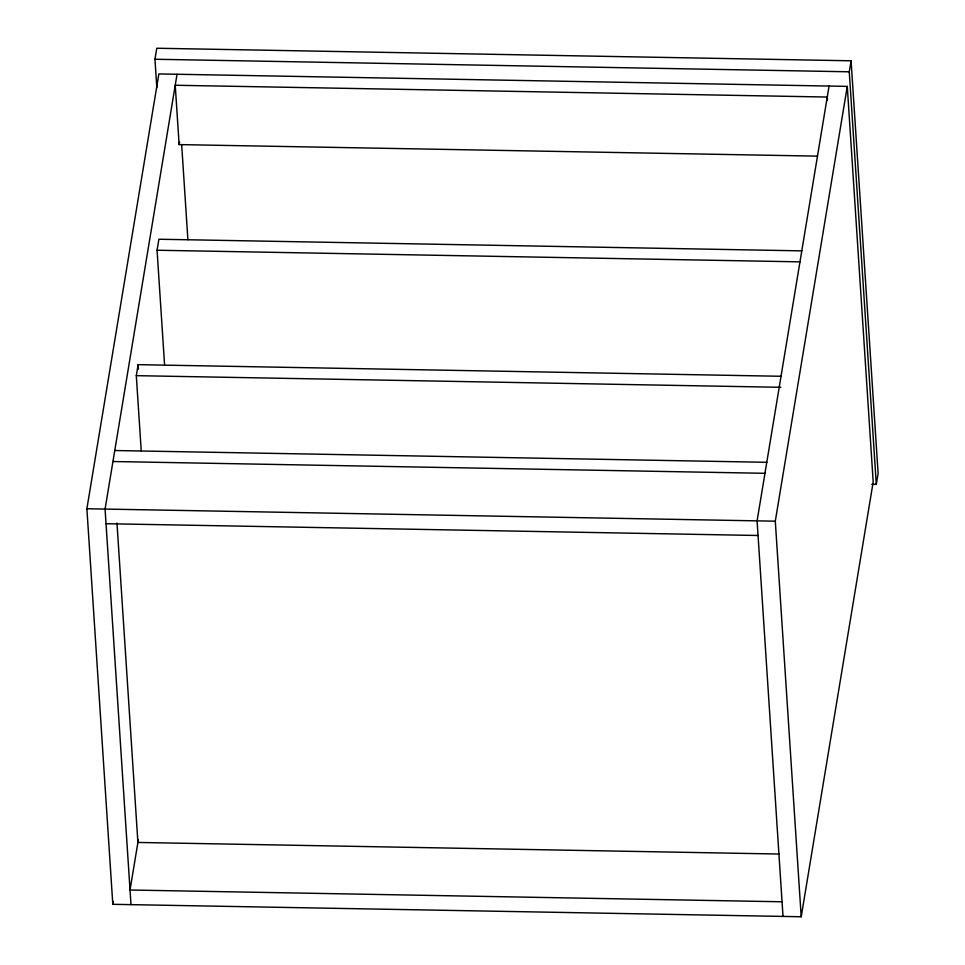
<?xml version="1.0" encoding="UTF-8"?>
<svg xmlns="http://www.w3.org/2000/svg" width="965" height="965" viewBox="0 0 965 965"><rect width="100%" height="100%" fill="white"/><g stroke="black" fill="none" stroke-linecap="round" stroke-linejoin="round"><path stroke-width="1.45" d="M156.825 87.755L154.955 59.251L156.776 48.25L851.082 60.795L878.114 473.369L876.304 484.37L871.781 484.285M86.886 508.748L158.863 73.931L847.27 86.38L873.192 481.945L801.215 916.75L112.808 904.314L86.886 508.748L775.293 521.184L847.27 86.38M177.053 74.269L105.076 509.074L130.999 904.639M141.228 450.848L136.306 375.662L138.128 364.661L781.107 376.278M164.557 364.529L157.066 250.237L158.887 239.236L801.867 250.864M817.596 156.137L179.128 144.593L179.574 141.843M112.808 904.314L113.291 901.346M138.393 839.55L130.034 890.007L782.06 901.78M829.08 86.042L757.091 520.859L783.013 916.424M876.304 484.37L849.26 71.796L851.082 60.795M154.955 59.251L849.26 71.796M157.066 250.237L800.045 261.853M136.306 375.662L780.794 387.303M114.763 450.522L766.789 462.307M112.941 461.523L764.968 473.308M106.029 523.706L758.056 535.491M779.394 854.037L137.911 842.445L116.97 523.006M827.451 100.01L827.258 97.043L175.232 85.258L179.128 144.593M775.293 521.184L801.215 916.75M181.685 144.955L187.898 239.706M138.128 364.661L138.417 369.173"/></g></svg>
